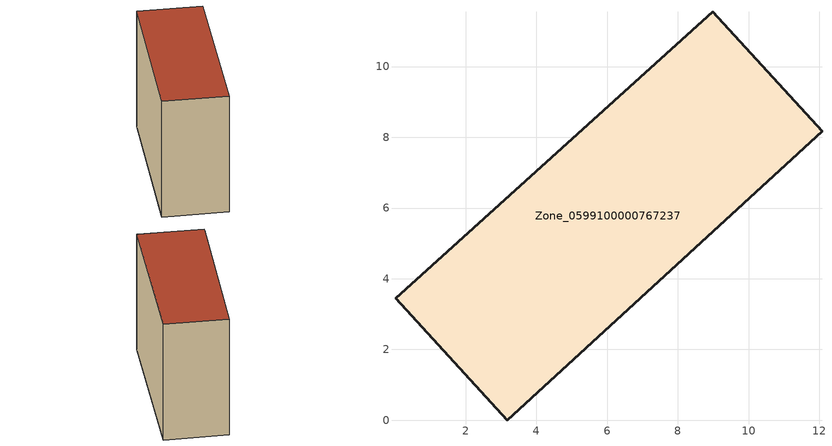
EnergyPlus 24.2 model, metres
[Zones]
Zone_0599100000767237
 floor ground (C_G): 0.17,3.58 8.98,11.55 12.08,8.18 3.18,0 0.02,3.45 z3.37
 wall outside (C_F): 3.18,0 12.08,8.18 8.98,11.55 0.17,3.58 0.02,3.45 3.18,0 z3.37:12.64
 roof outside (C_R): 8.98,11.55 0.17,3.58 0.02,3.45 3.18,0 12.08,8.18 z12.64
[BUILDING]
Pand.0599100000767237: North Axis=0; Terrain=City; Loads Convergence Tolerance Value=0.04; Temperature Convergence Tolerance Value=0.4; Solar Distribution=FullExterior; Maximum Number of Warmup Days=25; Minimum Number of Warmup Days=1
[Site:Location]
Rotterdam.The.Hague.AP_ZH_NLD Design_Conditions: Latitude=51.96; Longitude=4.45; Time Zone=1; Elevation=-4.5
[SITE:GROUNDTEMPERATURE:BUILDINGSURFACE]
18, 18, 18, 18, 18, 18, 18, 18, 18, 18, 18, 18
[MATERIAL] Thermal Absorptance=0.9; Solar Absorptance=0.7; Visible Absorptance=0.7
Name | Roughness | Thickness | Conductivity | Density | Specific Heat
G.TI.2006-2014 | MediumSmooth | 0.15 | 0.06 | 540 | 1210
F.TI.2006-2014 | Rough | 0.3 | 0.12 | 1920 | 840
R.TI.2006-2014 | MediumRough | 0.2 | 0.08 | 1500 | 1000
[CONSTRUCTION]
C_G: G.TI.2006-2014
C_F: F.TI.2006-2014
C_R: R.TI.2006-2014
[ZONE]
Zone_0599100000767237: Type=1; Multiplier=1; Ceiling Height=Autocalculate; Volume=Autocalculate; Floor Area=autocalculate; Part of Total Floor Area=Yes
[ZONEINFILTRATION:DESIGNFLOWRATE]
Infil_Zone_0599100000767237: Zone or ZoneList or Space or SpaceList=Zone_0599100000767237; Schedule=AlwaysOn; Design Flow Rate Calculation Method=Flow/Area; Flow Rate per Floor Area=0.0015; Constant Term Coefficient=1; Temperature Term Coefficient=0; Velocity Term Coefficient=0; Velocity Squared Term Coefficient=0
[HVACTEMPLATE:ZONE:IDEALLOADSAIRSYSTEM]
Zone_0599100000767237: Maximum Heating Supply Air Temperature=50; Minimum Cooling Supply Air Temperature=13; Maximum Heating Supply Air Humidity Ratio=0.0156; Minimum Cooling Supply Air Humidity Ratio=0.0077; Heating Limit=NoLimit; Cooling Limit=NoLimit; Dehumidification Control Type=ConstantSensibleHeatRatio; Cooling Sensible Heat Ratio=0.7; Dehumidification Setpoint=60; Humidification Control Type=None; Humidification Setpoint=30; Outdoor Air Method=None; Outdoor Air Flow Rate per Person=0.00944; Outdoor Air Flow Rate per Zone Floor Area=0; Outdoor Air Flow Rate per Zone=0; Demand Controlled Ventilation Type=None; Outdoor Air Economizer Type=NoEconomizer; Heat Recovery Type=None; Sensible Heat Recovery Effectiveness=0.7; Latent Heat Recovery Effectiveness=0.65
[ZONECONTROL:THERMOSTAT]
ThermostatControl_Zone_0599100000767237: Zone or ZoneList=Zone_0599100000767237; Control Type Schedule=DualSetpointControlType; Control 1=Thermostat_Zone_0599100000767237; Temperature Difference Between Cutout And Setpoint=0
[THERMOSTATSETPOINT:DUALSETPOINT]
Thermostat_Zone_0599100000767237: Heating Setpoint Temperature Schedule=HeatingSetpoint_Zone_0599100000767237; Cooling Setpoint Temperature Schedule=CoolingSetpoint_Zone_0599100000767237
[SCHEDULE:COMPACT]
HeatingSetpoint_Zone_0599100000767237: Through: 12/31, For: AllDays, Until: 24:00, 21
CoolingSetpoint_Zone_0599100000767237: Through: 12/31, For: AllDays, Until: 24:00, 24
DualSetpointControlType: Through: 12/31, For: AllDays, Until: 24:00, 4
AlwaysOn: Through: 12/31, For: AllDays, Until: 24:00, 1
